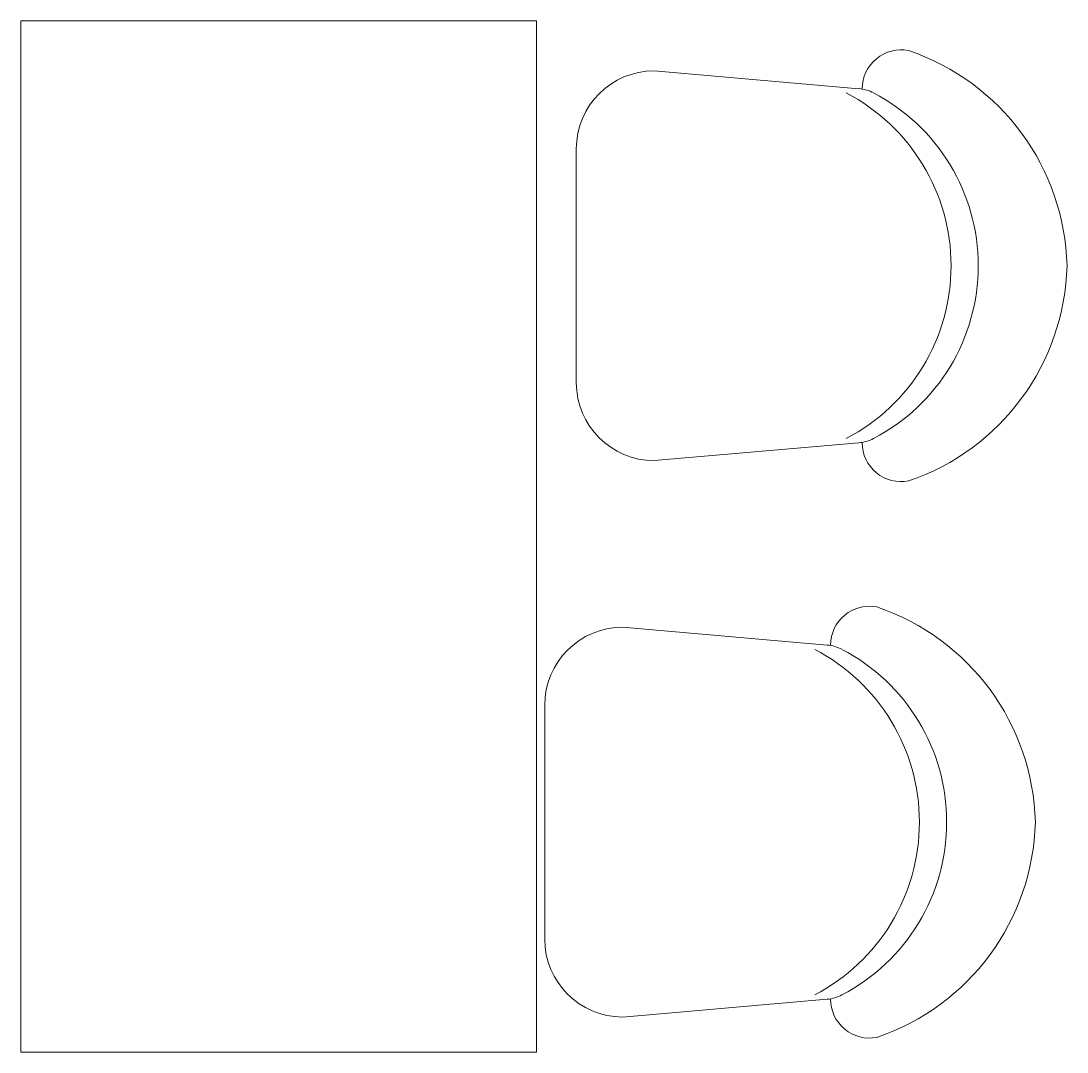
# Model space of a CAD drawing. Header units: millimetres. Extents: x -280308 to 6402717, y -14 to 2073074.
# Drawn here: x 14030 to 15247, y 334189 to 335389 of the extents above; entities that cross this region are included whole.
import ezdxf

# ---------------------------------------------------------------- set-up
doc = ezdxf.new("R2010")
doc.units = ezdxf.units.MM
doc.layers.get('0').update_dxf_attribs({"lineweight": 0})
doc.layers.add('A-Furn', color=250, linetype='Continuous', lineweight=0)
doc.layers.add('A-FURN-EQPM', color=177, linetype='Continuous', lineweight=0)
doc.layers.add('FURNITURE', color=26, linetype='Continuous')

# ---------------------------------------------------------------- blocks, each defined once
blk = doc.blocks.new('A$Ccc440957')
at = {"layer": 'FURNITURE', "color": 0, "linetype": 'ByBlock', "lineweight": -2}
for p, q in [((-44.9, 189), (-243.3, 171.7)), ((30.7, 0), (30.7, 113.4)), ((30.7, 0), (30.7, -113.4)), ((-44.9, -189), (-243.3, -171.7))]:
    blk.add_line(p, q, dxfattribs=at)
for centre, radius, start, end in [((-218.8, -5.7), 226.4, 108.7288, 178.5583), ((-284.3, 171.6), 37.8, 0, 100.971), ((-44.9, 113.4), 75.6, 0, 90), ((-170.1, 0), 189, 117.5453, 180), ((-143.7, 0), 189, 117.5453, 180), ((-240, 134.1), 37.8, 94.9782, 117.5453), ((-218.8, 5.7), 226.4, 181.4417, 251.2712), ((-170.1, 0), 189, 180, 242.4547), ((-143.7, 0), 189, 180, 242.4547), ((-44.9, -113.4), 75.6, 270, 0), ((-284.3, -171.6), 37.8, 259.029, 0), ((-240, -134.1), 37.8, 242.4547, 265.0218)]:
    blk.add_arc(centre, radius, start, end, dxfattribs=at)
blk = doc.blocks.new('A$Ce288bb9c')
at = {"layer": 'A-Furn', "color": 0, "linetype": 'ByBlock', "lineweight": -2, "ltscale": 0.25}
blk.add_lwpolyline([(42096.6, -14808.9), (41496.6, -14808.9), (41496.6, -16008.9), (42096.6, -16008.9)], close=True, dxfattribs=at)
at = {"layer": 'A-Furn', "color": 0, "linetype": 'ByBlock', "lineweight": -2, "ltscale": 0.25, "xscale": -1.2, "yscale": 1.2, "zscale": 1.2}
for p in [(42179.8, -15093.9), (42143, -15741.4)]:
    blk.add_blockref('A$Ccc440957', p, dxfattribs=at)
blk = doc.blocks.new('1')
at = {"layer": 'A-FURN-EQPM', "ltscale": 0.25}
blk.add_blockref('A$Ce288bb9c', (-27467.1, 350198.3), dxfattribs=at)

msp = doc.modelspace()

# ---------------------------------------------------------------- block references
msp.add_blockref('1', (0, 0))

doc.saveas('drawing.dxf')
